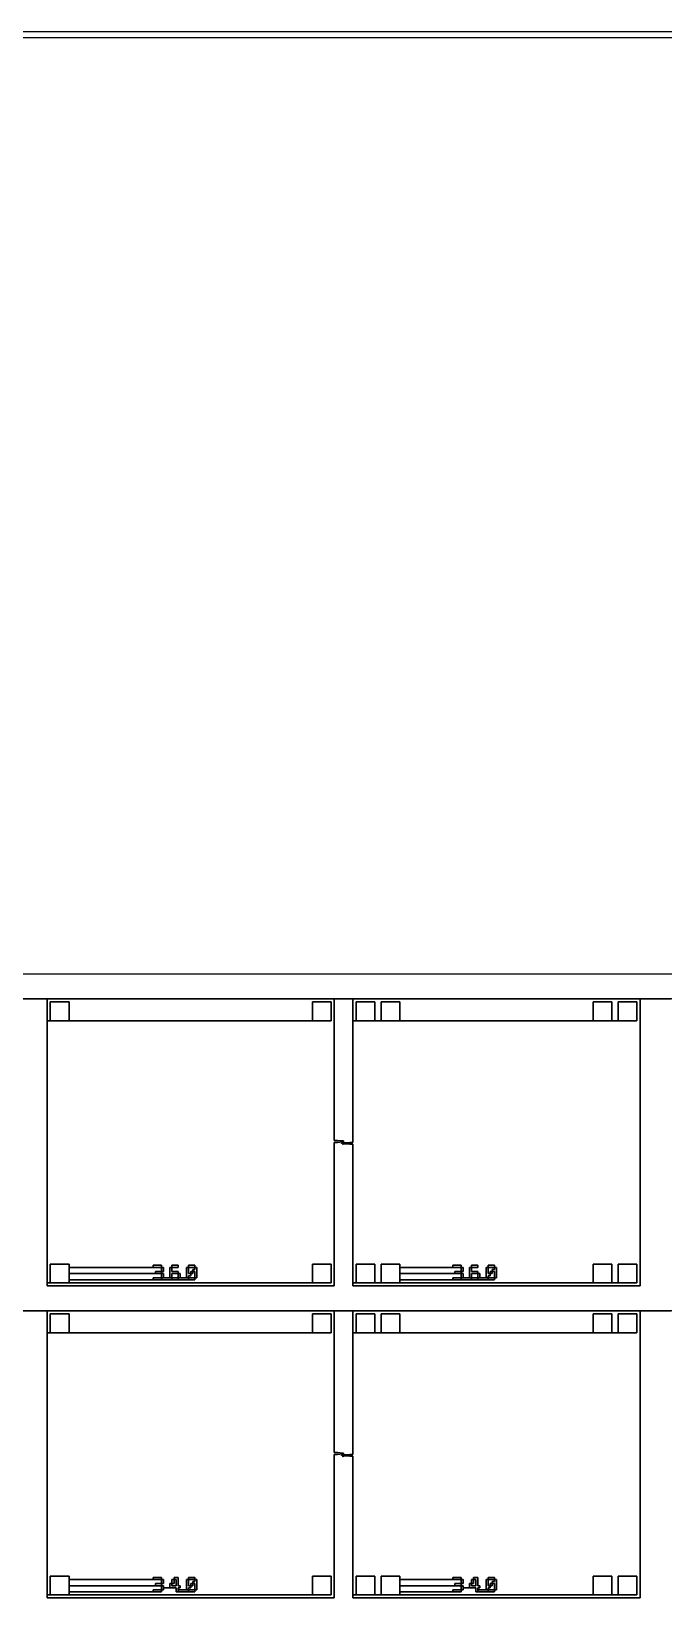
# Model space of a CAD drawing. Extents: x -10 to 10010, y -10 to 10010.
# Drawn here: x 2475 to 3488, y 7480 to 10010 of the extents above; entities that cross this region are included whole.
import ezdxf

# ---------------------------------------------------------------- set-up
doc = ezdxf.new("R2010")
doc.units = 0
for name, color, linetype in [('L0D0', 1, 'CONTINUOUS'), ('L100D0', 9, 'CONTINUOUS'), ('L10D0', 8, 'CONTINUOUS'), ('L5D0', 4, 'CONTINUOUS'), ('L6D0', 5, 'CONTINUOUS'), ('L7D0', 6, 'CONTINUOUS'), ('L8D0', 7, 'CONTINUOUS')]:
    doc.layers.add(name, color=color, linetype=linetype)

msp = doc.modelspace()

# ---------------------------------------------------------------- linework, layer by layer
at = {"layer": 'L0D0'}
msp.add_lwpolyline([(-10, -10), (-10, 0), (0, 0), (10000, 0), (10000, 10000), (0, 10000), (0, 0), (-10, 0), (-10, 10010), (10010, 10010), (10010, -10)], close=True, dxfattribs=at)
at = {"layer": 'L100D0'}
for points in [[(8450, 8460), (1475, 8460), (1475, 8500), (8500, 8500)], [(2450, 8460), (2500, 8460), (2500, 8000), (2960, 8000), (2960, 8230), (2965, 8230), (2973, 8230.75), (2974.8, 8230.75), (2974.8, 8232.25), (2973, 8232.25), (2965, 8233), (2960, 8233), (2960, 8460), (2990, 8460), (2990, 8230), (2985, 8230), (2977, 8229.25), (2975.2, 8229.25), (2975.2, 8227.75), (2977, 8227.75), (2985, 8227), (2990, 8227), (2990, 8000), (3450, 8000), (3450, 8460), (3500, 8460)], [(8450, 7960), (1475, 7960)], [(2450, 7960), (2500, 7960), (2500, 7500), (2960, 7500), (2960, 7730), (2965, 7730), (2973, 7730.75), (2974.8, 7730.75), (2974.8, 7732.25), (2973, 7732.25), (2965, 7733), (2960, 7733), (2960, 7960), (2990, 7960), (2990, 7730), (2985, 7730), (2977, 7729.25), (2975.2, 7729.25), (2975.2, 7727.75), (2977, 7727.75), (2985, 7727), (2990, 7727), (2990, 7500), (3450, 7500), (3450, 7960), (3500, 7960)]]:
    msp.add_lwpolyline(points, dxfattribs=at)
for points in [[(2505, 8425), (2505, 8455), (2535, 8455), (2535, 8425)], [(2925, 8425), (2925, 8455), (2955, 8455), (2955, 8425)], [(2995, 8425), (2995, 8455), (3025, 8455), (3025, 8425)], [(3035, 8425), (3035, 8455), (3065, 8455), (3065, 8425)], [(3375, 8425), (3375, 8455), (3405, 8455), (3405, 8425)], [(3415, 8425), (3415, 8455), (3445, 8455), (3445, 8425)], [(2505, 8005), (2505, 8035), (2535, 8035), (2535, 8005)], [(2670, 8029.667), (2670, 8033), (2683.333, 8033), (2683.333, 8029.667)], [(2673.333, 8019.667), (2673.333, 8023), (2683.333, 8023), (2683.333, 8019.667)], [(2683.333, 8023), (2683.333, 8029.667), (2686.667, 8029.667), (2686.667, 8023)], [(2696.667, 8013), (2696.667, 8029.667), (2700, 8029.667), (2700, 8023), (2710, 8023), (2710, 8019.667), (2700, 8019.667), (2700, 8013)], [(2700, 8029.667), (2700, 8033), (2710, 8033), (2710, 8029.667)], [(2723.333, 8013), (2723.333, 8029.667), (2726.667, 8029.667), (2726.667, 8019.667), (2730, 8019.667), (2730, 8016.333), (2726.667, 8016.333), (2726.667, 8013)], [(2726.667, 8029.667), (2726.667, 8033), (2736.667, 8033), (2736.667, 8029.667)], [(2730, 8019.667), (2730, 8023), (2733.333, 8023), (2733.333, 8019.667)], [(2736.667, 8013), (2736.667, 8023), (2733.333, 8023), (2733.333, 8026.333), (2736.667, 8026.333), (2736.667, 8029.667), (2740, 8029.667), (2740, 8013)], [(2925, 8005), (2925, 8035), (2955, 8035), (2955, 8005)], [(2995, 8005), (2995, 8035), (3025, 8035), (3025, 8005)], [(3035, 8005), (3035, 8035), (3065, 8035), (3065, 8005)], [(3150, 8029.667), (3150, 8033), (3163.333, 8033), (3163.333, 8029.667)], [(3153.333, 8019.667), (3153.333, 8023), (3163.333, 8023), (3163.333, 8019.667)], [(3163.333, 8023), (3163.333, 8029.667), (3166.667, 8029.667), (3166.667, 8023)], [(3176.667, 8013), (3176.667, 8029.667), (3180, 8029.667), (3180, 8023), (3190, 8023), (3190, 8019.667), (3180, 8019.667), (3180, 8013)], [(3180, 8029.667), (3180, 8033), (3190, 8033), (3190, 8029.667)], [(3203.333, 8013), (3203.333, 8029.667), (3206.667, 8029.667), (3206.667, 8019.667), (3210, 8019.667), (3210, 8016.333), (3206.667, 8016.333), (3206.667, 8013)], [(3206.667, 8029.667), (3206.667, 8033), (3216.667, 8033), (3216.667, 8029.667)], [(3210, 8019.667), (3210, 8023), (3213.333, 8023), (3213.333, 8019.667)], [(3216.667, 8013), (3216.667, 8023), (3213.333, 8023), (3213.333, 8026.333), (3216.667, 8026.333), (3216.667, 8029.667), (3220, 8029.667), (3220, 8013)], [(3375, 8005), (3375, 8035), (3405, 8035), (3405, 8005)], [(3415, 8005), (3415, 8035), (3445, 8035), (3445, 8005)], [(2670, 8009.667), (2670, 8013), (2683.333, 8013), (2683.333, 8009.667)], [(2683.333, 8013), (2683.333, 8019.667), (2686.667, 8019.667), (2686.667, 8013)], [(2700, 8009.667), (2700, 8013), (2710, 8013), (2710, 8009.667)], [(2710, 8013), (2710, 8019.667), (2713.333, 8019.667), (2713.333, 8013)], [(2726.667, 8009.667), (2726.667, 8013), (2736.667, 8013), (2736.667, 8009.667)], [(3150, 8009.667), (3150, 8013), (3163.333, 8013), (3163.333, 8009.667)], [(3163.333, 8013), (3163.333, 8019.667), (3166.667, 8019.667), (3166.667, 8013)], [(3180, 8009.667), (3180, 8013), (3190, 8013), (3190, 8009.667)], [(3190, 8013), (3190, 8019.667), (3193.333, 8019.667), (3193.333, 8013)], [(3206.667, 8009.667), (3206.667, 8013), (3216.667, 8013), (3216.667, 8009.667)], [(2505, 7925), (2505, 7955), (2535, 7955), (2535, 7925)], [(2925, 7925), (2925, 7955), (2955, 7955), (2955, 7925)], [(2995, 7925), (2995, 7955), (3025, 7955), (3025, 7925)], [(3035, 7925), (3035, 7955), (3065, 7955), (3065, 7925)], [(3375, 7925), (3375, 7955), (3405, 7955), (3405, 7925)], [(3415, 7925), (3415, 7955), (3445, 7955), (3445, 7925)], [(2505, 7505), (2505, 7535), (2535, 7535), (2535, 7505)], [(2670, 7529.667), (2670, 7533), (2683.333, 7533), (2683.333, 7529.667)], [(2673.333, 7519.667), (2673.333, 7523), (2683.333, 7523), (2683.333, 7519.667)], [(2683.333, 7523), (2683.333, 7529.667), (2686.667, 7529.667), (2686.667, 7523)], [(2683.333, 7513), (2683.333, 7519.667), (2686.667, 7519.667), (2686.667, 7513)], [(2706.667, 7509.667), (2706.667, 7516.333), (2696.667, 7516.333), (2696.667, 7523), (2700, 7523), (2700, 7519.667), (2706.667, 7519.667), (2706.667, 7529.667), (2703.333, 7529.667), (2703.333, 7533), (2710, 7533), (2710, 7519.667), (2713.333, 7519.667), (2713.333, 7516.333), (2710, 7516.333), (2710, 7509.667)], [(2700, 7523), (2700, 7529.667), (2703.333, 7529.667), (2703.333, 7523)], [(2723.333, 7513), (2723.333, 7529.667), (2726.667, 7529.667), (2726.667, 7519.667), (2730, 7519.667), (2730, 7516.333), (2726.667, 7516.333), (2726.667, 7513)], [(2726.667, 7529.667), (2726.667, 7533), (2736.667, 7533), (2736.667, 7529.667)], [(2730, 7519.667), (2730, 7523), (2733.333, 7523), (2733.333, 7519.667)], [(2736.667, 7513), (2736.667, 7523), (2733.333, 7523), (2733.333, 7526.333), (2736.667, 7526.333), (2736.667, 7529.667), (2740, 7529.667), (2740, 7513)], [(2925, 7505), (2925, 7535), (2955, 7535), (2955, 7505)], [(2995, 7505), (2995, 7535), (3025, 7535), (3025, 7505)], [(3035, 7505), (3035, 7535), (3065, 7535), (3065, 7505)], [(3150, 7529.667), (3150, 7533), (3163.333, 7533), (3163.333, 7529.667)], [(3153.333, 7519.667), (3153.333, 7523), (3163.333, 7523), (3163.333, 7519.667)], [(3163.333, 7523), (3163.333, 7529.667), (3166.667, 7529.667), (3166.667, 7523)], [(3163.333, 7513), (3163.333, 7519.667), (3166.667, 7519.667), (3166.667, 7513)], [(3186.667, 7509.667), (3186.667, 7516.333), (3176.667, 7516.333), (3176.667, 7523), (3180, 7523), (3180, 7519.667), (3186.667, 7519.667), (3186.667, 7529.667), (3183.333, 7529.667), (3183.333, 7533), (3190, 7533), (3190, 7519.667), (3193.333, 7519.667), (3193.333, 7516.333), (3190, 7516.333), (3190, 7509.667)], [(3180, 7523), (3180, 7529.667), (3183.333, 7529.667), (3183.333, 7523)], [(3203.333, 7513), (3203.333, 7529.667), (3206.667, 7529.667), (3206.667, 7519.667), (3210, 7519.667), (3210, 7516.333), (3206.667, 7516.333), (3206.667, 7513)], [(3206.667, 7529.667), (3206.667, 7533), (3216.667, 7533), (3216.667, 7529.667)], [(3210, 7519.667), (3210, 7523), (3213.333, 7523), (3213.333, 7519.667)], [(3216.667, 7513), (3216.667, 7523), (3213.333, 7523), (3213.333, 7526.333), (3216.667, 7526.333), (3216.667, 7529.667), (3220, 7529.667), (3220, 7513)], [(3375, 7505), (3375, 7535), (3405, 7535), (3405, 7505)], [(3415, 7505), (3415, 7535), (3445, 7535), (3445, 7505)], [(2670, 7509.667), (2670, 7513), (2683.333, 7513), (2683.333, 7509.667)], [(2726.667, 7509.667), (2726.667, 7513), (2736.667, 7513), (2736.667, 7509.667)], [(3150, 7509.667), (3150, 7513), (3163.333, 7513), (3163.333, 7509.667)], [(3206.667, 7509.667), (3206.667, 7513), (3216.667, 7513), (3216.667, 7509.667)]]:
    msp.add_lwpolyline(points, close=True, dxfattribs=at)
at = {"layer": 'L10D0'}
msp.add_lwpolyline([(1475, 1475), (1475, 8500), (8500, 8500), (8500, 1475)], close=True, dxfattribs=at)
at = {"layer": 'L5D0'}
for points in [[(2500, 8000), (2500, 8005), (2505, 8005), (2535, 8005), (2925, 8005), (2955, 8005), (2955, 8035), (2925, 8035), (2925, 8005), (2535, 8005), (2535, 8009.667), (2670, 8009.667), (2683.333, 8009.667), (2700, 8009.667), (2710, 8009.667), (2726.667, 8009.667), (2736.667, 8009.667), (2736.667, 8013), (2726.667, 8013), (2726.667, 8009.667), (2710, 8009.667), (2710, 8013), (2700, 8013), (2700, 8009.667), (2683.333, 8009.667), (2683.333, 8013), (2686.667, 8013), (2696.667, 8013), (2700, 8013), (2710, 8013), (2713.333, 8013), (2723.333, 8013), (2726.667, 8013), (2726.667, 8016.333), (2730, 8016.333), (2730, 8019.667), (2726.667, 8019.667), (2730, 8019.667), (2733.333, 8019.667), (2733.333, 8023), (2736.667, 8023), (2736.667, 8013), (2740, 8013), (2740, 8029.667), (2736.667, 8029.667), (2736.667, 8026.333), (2733.333, 8026.333), (2733.333, 8023), (2730, 8023), (2730, 8019.667), (2726.667, 8019.667), (2726.667, 8029.667), (2736.667, 8029.667), (2736.667, 8033), (2726.667, 8033), (2726.667, 8029.667), (2723.333, 8029.667), (2723.333, 8013), (2713.333, 8013), (2713.333, 8019.667), (2710, 8019.667), (2710, 8013), (2700, 8013), (2700, 8019.667), (2710, 8019.667), (2710, 8023), (2700, 8023), (2700, 8029.667), (2710, 8029.667), (2710, 8033), (2700, 8033), (2700, 8029.667), (2696.667, 8029.667), (2696.667, 8013), (2686.667, 8013), (2686.667, 8019.667), (2683.333, 8019.667), (2683.333, 8013), (2670, 8013), (2670, 8009.667), (2535, 8009.667), (2535, 8019.667), (2673.333, 8019.667), (2683.333, 8019.667), (2683.333, 8023), (2686.667, 8023), (2686.667, 8029.667), (2683.333, 8029.667), (2683.333, 8023), (2673.333, 8023), (2673.333, 8019.667), (2535, 8019.667), (2535, 8029.667), (2670, 8029.667), (2683.333, 8029.667), (2683.333, 8033), (2670, 8033), (2670, 8029.667), (2535, 8029.667), (2535, 8035), (2505, 8035), (2505, 8005), (2500, 8005), (2500, 8425), (2505, 8425), (2535, 8425), (2925, 8425), (2955, 8425), (2955, 8455), (2925, 8455), (2925, 8425), (2535, 8425), (2535, 8455), (2505, 8455), (2505, 8425), (2500, 8425), (2500, 8460), (2960, 8460), (2960, 8233), (2965, 8233), (2973, 8232.25), (2974.8, 8232.25), (2974.8, 8230.75), (2973, 8230.75), (2965, 8230), (2960, 8230), (2960, 8000)], [(2990, 8000), (2990, 8005), (2995, 8005), (3025, 8005), (3035, 8005), (3065, 8005), (3375, 8005), (3405, 8005), (3415, 8005), (3445, 8005), (3445, 8035), (3415, 8035), (3415, 8005), (3405, 8005), (3405, 8035), (3375, 8035), (3375, 8005), (3065, 8005), (3065, 8009.667), (3150, 8009.667), (3163.333, 8009.667), (3180, 8009.667), (3190, 8009.667), (3206.667, 8009.667), (3216.667, 8009.667), (3216.667, 8013), (3206.667, 8013), (3206.667, 8009.667), (3190, 8009.667), (3190, 8013), (3180, 8013), (3180, 8009.667), (3163.333, 8009.667), (3163.333, 8013), (3166.667, 8013), (3176.667, 8013), (3180, 8013), (3190, 8013), (3193.333, 8013), (3203.333, 8013), (3206.667, 8013), (3206.667, 8016.333), (3210, 8016.333), (3210, 8019.667), (3206.667, 8019.667), (3210, 8019.667), (3213.333, 8019.667), (3213.333, 8023), (3216.667, 8023), (3216.667, 8013), (3220, 8013), (3220, 8029.667), (3216.667, 8029.667), (3216.667, 8026.333), (3213.333, 8026.333), (3213.333, 8023), (3210, 8023), (3210, 8019.667), (3206.667, 8019.667), (3206.667, 8029.667), (3216.667, 8029.667), (3216.667, 8033), (3206.667, 8033), (3206.667, 8029.667), (3203.333, 8029.667), (3203.333, 8013), (3193.333, 8013), (3193.333, 8019.667), (3190, 8019.667), (3190, 8013), (3180, 8013), (3180, 8019.667), (3190, 8019.667), (3190, 8023), (3180, 8023), (3180, 8029.667), (3190, 8029.667), (3190, 8033), (3180, 8033), (3180, 8029.667), (3176.667, 8029.667), (3176.667, 8013), (3166.667, 8013), (3166.667, 8019.667), (3163.333, 8019.667), (3163.333, 8013), (3150, 8013), (3150, 8009.667), (3065, 8009.667), (3065, 8019.667), (3153.333, 8019.667), (3163.333, 8019.667), (3163.333, 8023), (3166.667, 8023), (3166.667, 8029.667), (3163.333, 8029.667), (3163.333, 8023), (3153.333, 8023), (3153.333, 8019.667), (3065, 8019.667), (3065, 8029.667), (3150, 8029.667), (3163.333, 8029.667), (3163.333, 8033), (3150, 8033), (3150, 8029.667), (3065, 8029.667), (3065, 8035), (3035, 8035), (3035, 8005), (3025, 8005), (3025, 8035), (2995, 8035), (2995, 8005), (2990, 8005), (2990, 8227), (2985, 8227), (2977, 8227.75), (2975.2, 8227.75), (2975.2, 8229.25), (2977, 8229.25), (2985, 8230), (2990, 8230), (2990, 8425), (2995, 8425), (3025, 8425), (3035, 8425), (3065, 8425), (3375, 8425), (3405, 8425), (3415, 8425), (3445, 8425), (3445, 8455), (3415, 8455), (3415, 8425), (3405, 8425), (3405, 8455), (3375, 8455), (3375, 8425), (3065, 8425), (3065, 8455), (3035, 8455), (3035, 8425), (3025, 8425), (3025, 8455), (2995, 8455), (2995, 8425), (2990, 8425), (2990, 8460), (3450, 8460), (3450, 8000)], [(2500, 7500), (2500, 7505), (2505, 7505), (2535, 7505), (2925, 7505), (2955, 7505), (2955, 7535), (2925, 7535), (2925, 7505), (2535, 7505), (2535, 7509.667), (2670, 7509.667), (2683.333, 7509.667), (2683.333, 7513), (2686.667, 7513), (2686.667, 7516.333), (2696.667, 7516.333), (2706.667, 7516.333), (2706.667, 7509.667), (2710, 7509.667), (2726.667, 7509.667), (2736.667, 7509.667), (2736.667, 7513), (2726.667, 7513), (2726.667, 7509.667), (2710, 7509.667), (2710, 7513), (2723.333, 7513), (2726.667, 7513), (2726.667, 7516.333), (2730, 7516.333), (2730, 7519.667), (2726.667, 7519.667), (2730, 7519.667), (2733.333, 7519.667), (2733.333, 7523), (2736.667, 7523), (2736.667, 7513), (2740, 7513), (2740, 7529.667), (2736.667, 7529.667), (2736.667, 7526.333), (2733.333, 7526.333), (2733.333, 7523), (2730, 7523), (2730, 7519.667), (2726.667, 7519.667), (2726.667, 7529.667), (2736.667, 7529.667), (2736.667, 7533), (2726.667, 7533), (2726.667, 7529.667), (2723.333, 7529.667), (2723.333, 7513), (2710, 7513), (2710, 7516.333), (2713.333, 7516.333), (2713.333, 7519.667), (2710, 7519.667), (2710, 7533), (2703.333, 7533), (2703.333, 7529.667), (2706.667, 7529.667), (2706.667, 7519.667), (2700, 7519.667), (2700, 7523), (2703.333, 7523), (2703.333, 7529.667), (2700, 7529.667), (2700, 7523), (2696.667, 7523), (2696.667, 7516.333), (2686.667, 7516.333), (2686.667, 7519.667), (2683.333, 7519.667), (2683.333, 7513), (2670, 7513), (2670, 7509.667), (2535, 7509.667), (2535, 7519.667), (2673.333, 7519.667), (2683.333, 7519.667), (2683.333, 7523), (2686.667, 7523), (2686.667, 7529.667), (2683.333, 7529.667), (2683.333, 7523), (2673.333, 7523), (2673.333, 7519.667), (2535, 7519.667), (2535, 7529.667), (2670, 7529.667), (2683.333, 7529.667), (2683.333, 7533), (2670, 7533), (2670, 7529.667), (2535, 7529.667), (2535, 7535), (2505, 7535), (2505, 7505), (2500, 7505), (2500, 7925), (2505, 7925), (2535, 7925), (2925, 7925), (2955, 7925), (2955, 7955), (2925, 7955), (2925, 7925), (2535, 7925), (2535, 7955), (2505, 7955), (2505, 7925), (2500, 7925), (2500, 7960), (2960, 7960), (2960, 7733), (2965, 7733), (2973, 7732.25), (2974.8, 7732.25), (2974.8, 7730.75), (2973, 7730.75), (2965, 7730), (2960, 7730), (2960, 7500)], [(2990, 7500), (2990, 7505), (2995, 7505), (3025, 7505), (3035, 7505), (3065, 7505), (3375, 7505), (3405, 7505), (3415, 7505), (3445, 7505), (3445, 7535), (3415, 7535), (3415, 7505), (3405, 7505), (3405, 7535), (3375, 7535), (3375, 7505), (3065, 7505), (3065, 7509.667), (3150, 7509.667), (3163.333, 7509.667), (3163.333, 7513), (3166.667, 7513), (3166.667, 7516.333), (3176.667, 7516.333), (3186.667, 7516.333), (3186.667, 7509.667), (3190, 7509.667), (3206.667, 7509.667), (3216.667, 7509.667), (3216.667, 7513), (3206.667, 7513), (3206.667, 7509.667), (3190, 7509.667), (3190, 7513), (3203.333, 7513), (3206.667, 7513), (3206.667, 7516.333), (3210, 7516.333), (3210, 7519.667), (3206.667, 7519.667), (3210, 7519.667), (3213.333, 7519.667), (3213.333, 7523), (3216.667, 7523), (3216.667, 7513), (3220, 7513), (3220, 7529.667), (3216.667, 7529.667), (3216.667, 7526.333), (3213.333, 7526.333), (3213.333, 7523), (3210, 7523), (3210, 7519.667), (3206.667, 7519.667), (3206.667, 7529.667), (3216.667, 7529.667), (3216.667, 7533), (3206.667, 7533), (3206.667, 7529.667), (3203.333, 7529.667), (3203.333, 7513), (3190, 7513), (3190, 7516.333), (3193.333, 7516.333), (3193.333, 7519.667), (3190, 7519.667), (3190, 7533), (3183.333, 7533), (3183.333, 7529.667), (3186.667, 7529.667), (3186.667, 7519.667), (3180, 7519.667), (3180, 7523), (3183.333, 7523), (3183.333, 7529.667), (3180, 7529.667), (3180, 7523), (3176.667, 7523), (3176.667, 7516.333), (3166.667, 7516.333), (3166.667, 7519.667), (3163.333, 7519.667), (3163.333, 7513), (3150, 7513), (3150, 7509.667), (3065, 7509.667), (3065, 7519.667), (3153.333, 7519.667), (3163.333, 7519.667), (3163.333, 7523), (3166.667, 7523), (3166.667, 7529.667), (3163.333, 7529.667), (3163.333, 7523), (3153.333, 7523), (3153.333, 7519.667), (3065, 7519.667), (3065, 7529.667), (3150, 7529.667), (3163.333, 7529.667), (3163.333, 7533), (3150, 7533), (3150, 7529.667), (3065, 7529.667), (3065, 7535), (3035, 7535), (3035, 7505), (3025, 7505), (3025, 7535), (2995, 7535), (2995, 7505), (2990, 7505), (2990, 7727), (2985, 7727), (2977, 7727.75), (2975.2, 7727.75), (2975.2, 7729.25), (2977, 7729.25), (2985, 7730), (2990, 7730), (2990, 7925), (2995, 7925), (3025, 7925), (3035, 7925), (3065, 7925), (3375, 7925), (3405, 7925), (3415, 7925), (3445, 7925), (3445, 7955), (3415, 7955), (3415, 7925), (3405, 7925), (3405, 7955), (3375, 7955), (3375, 7925), (3065, 7925), (3065, 7955), (3035, 7955), (3035, 7925), (3025, 7925), (3025, 7955), (2995, 7955), (2995, 7925), (2990, 7925), (2990, 7960), (3450, 7960), (3450, 7500)]]:
    msp.add_lwpolyline(points, close=True, dxfattribs=at)
at = {"layer": 'L6D0'}
for points in [[(2973.72, 8226.35), (2973.72, 8228.35), (2971.72, 8228.35), (2971.72, 8228.71), (2973.72, 8228.71), (2973.72, 8231.55), (2974.08, 8231.55), (2974.08, 8228.71), (2976.02, 8228.71), (2976.02, 8228.35), (2974.08, 8228.35), (2974.08, 8226.35)], [(2973.73, 7726.35), (2973.73, 7728.35), (2971.73, 7728.35), (2971.73, 7728.69), (2973.73, 7728.69), (2973.73, 7731.55), (2974.07, 7731.55), (2974.07, 7728.69), (2976.03, 7728.69), (2976.03, 7728.35), (2974.07, 7728.35), (2974.07, 7726.35)]]:
    msp.add_lwpolyline(points, close=True, dxfattribs=at)
at = {"layer": 'L7D0'}
for points in [[(2973.72, 8231.55), (2973.72, 8232.25), (2974.08, 8232.25), (2974.08, 8231.55)], [(2976.02, 8228.35), (2976.02, 8228.71), (2976.72, 8228.71), (2976.72, 8228.35)], [(2973.73, 7731.55), (2973.73, 7732.25), (2974.07, 7732.25), (2974.07, 7731.55)], [(2976.03, 7728.35), (2976.03, 7728.69), (2976.73, 7728.69), (2976.73, 7728.35)]]:
    msp.add_lwpolyline(points, close=True, dxfattribs=at)
at = {"layer": 'L8D0'}
for points in [[(2973.3, 8230), (2973.3, 8232.25), (2974.4, 8232.25), (2974.4, 8230)], [(2974.75, 8227.95), (2974.75, 8229.05), (2977, 8229.05), (2977, 8227.95)], [(2973.3, 7730), (2973.3, 7732.25), (2974.4, 7732.25), (2974.4, 7730)], [(2974.75, 7727.95), (2974.75, 7729.05), (2977, 7729.05), (2977, 7727.95)]]:
    msp.add_lwpolyline(points, close=True, dxfattribs=at)

doc.saveas('drawing.dxf')
